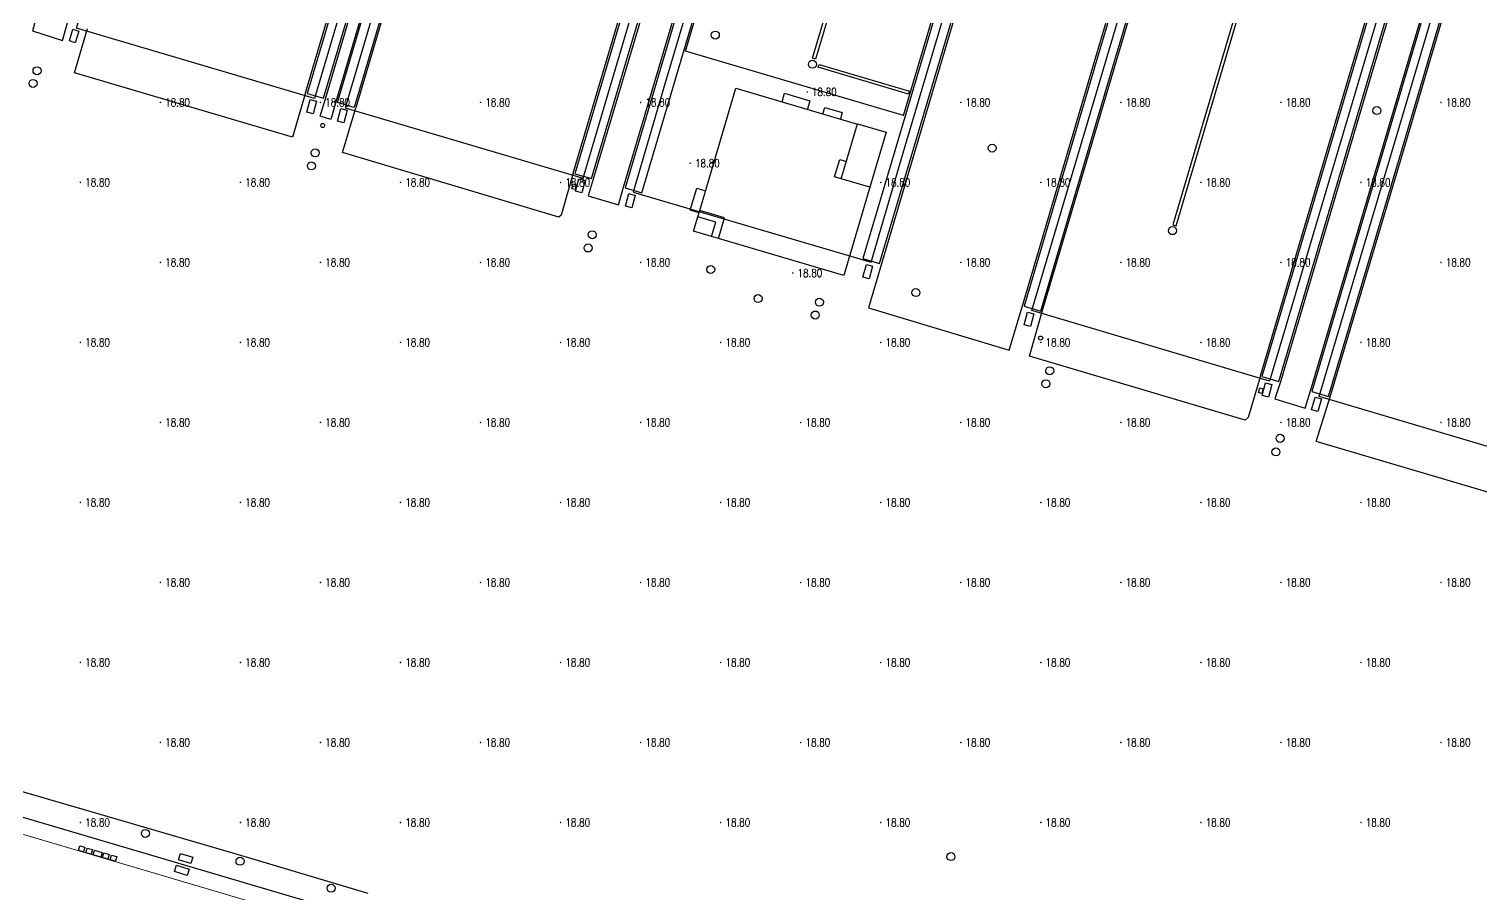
# Model space of a CAD drawing. Extents: x 404846 to 408477, y 3390929 to 3392894.
# Drawn here: x 406364.9 to 406546.3, y 3391545.4 to 3391653.5 of the extents above; entities that cross this region are included whole.
import ezdxf
from ezdxf.enums import TextEntityAlignment as Align

# ---------------------------------------------------------------- set-up
doc = ezdxf.new("R2010")
doc.units = 0
doc.header["$LTSCALE"] = 0.5
doc.layers.get('0').update_dxf_attribs({"linetype": 'CONTINUOUS'})
for name, color, linetype in [('3221', 6, 'CONTINUOUS'), ('DLSS', 4, 'CONTINUOUS'), ('FZTZ', 7, 'CONTINUOUS'), ('GCD', 1, 'CONTINUOUS'), ('GXYZ', 2, 'CONTINUOUS'), ('JMD', 6, 'CONTINUOUS'), ('SXSS', 5, 'CONTINUOUS'), ('ZBTZ', 3, 'CONTINUOUS')]:
    doc.layers.add(name, color=color, linetype=linetype)
doc.styles.add('HZ', font='rs.shx', dxfattribs={"width": 0.8, "bigfont": 'hztxt.shx'})
doc.linetypes.add('1161', pattern='A,0,[149,AAA.SHX,S=0.15,R=0,X=0,Y=0],-1.6', length=1.6)
doc.linetypes.add('445', pattern='A,8,-0.5,[147,AAA.SHX,S=1,R=0,X=0,Y=0],-1.5', length=10)

# ---------------------------------------------------------------- blocks, each defined once
blk = doc.blocks.new('GC200')
at = {"linetype": 'Continuous', "const_width": 0.2, "flags": 128}
blk.add_lwpolyline([(-0.1, 0, 1), (0.1, 0, 1)], format="xyb", close=True, dxfattribs=at)
blk = doc.blocks.new('gc170')
at = {"linetype": 'Continuous'}
blk.add_circle((0, 0), 0.5, dxfattribs=at)
blk = doc.blocks.new('gc188')
blk.add_circle((0, 0), 1)

msp = doc.modelspace()

# ---------------------------------------------------------------- linework, layer by layer
at = {"layer": '3221', "color": 6}
for points in [[(406645.293, 3391900.624, 18.808), (406637.159, 3391873.145, 18.808), (406626.682, 3391837.784, 19.062), (406615.764, 3391800.951, 19.032), (406606.409, 3391769.444, 18.846), (406600.955, 3391751.015, 18.823), (406593.342, 3391725.339, 18.907), (406565.6, 3391631.59, 19.062), (406555.872, 3391598.808, 18.864), (406526.153, 3391607.627, 18.864), (406535.878, 3391640.397, 19.062), (406556.524, 3391710.171, 18.947)], [(406446.818, 3391786.924, 18.614), (406427.87, 3391722.881, 18.831), (406416.452, 3391684.342, 18.783), (406404.433, 3391643.693, 18.757), (406434.161, 3391634.903, 18.757), (406446.177, 3391675.544, 18.783), (406457.592, 3391714.07, 18.831), (406476.54, 3391778.114, 18.614)], [(406438.548, 3391772.909, 18.888), (406429.783, 3391743.285, 18.809), (406420.426, 3391711.809, 18.84), (406408.864, 3391672.788, 18.814), (406400.589, 3391644.849, 18.755), (406370.865, 3391653.652, 18.755), (406379.14, 3391681.593, 18.814), (406390.707, 3391720.63, 18.84), (406400.063, 3391752.1, 18.809), (406408.822, 3391781.704, 18.888)], [(406483.074, 3391777.213, 18.752), (406469.934, 3391732.884, 18.693), (406455.195, 3391683.11, 19.001), (406444.433, 3391646.837, 18.82), (406440.415, 3391633.149, 18.856), (406470.16, 3391624.418, 18.856), (406474.165, 3391638.062, 18.82), (406484.917, 3391674.3, 19.001), (406499.657, 3391724.078, 18.693), (406512.796, 3391768.403, 18.752)], [(406556.777, 3391733.826, 18.89), (406548.275, 3391705.099, 18.792), (406519.946, 3391609.557, 18.792), (406490.225, 3391618.369, 18.792), (406518.551, 3391713.904, 18.792), (406527.051, 3391742.624, 18.89)], [(406327.193, 3391565.979, 19.504), (406402.545, 3391543.706, 19.393)]]:
    msp.add_polyline3d(points, dxfattribs=at)
at = {"layer": 'DLSS', "linetype": 'Continuous', "const_width": 0.1, "elevation": 19.198, "flags": 128}
msp.add_lwpolyline([(406325.897, 3391564.219), (406383.484, 3391547.192), (406403.776, 3391541.172)], dxfattribs=at)
at = {"layer": 'FZTZ', "linetype": 'Continuous', "flags": 128}
for points, elevation in [([(406433.345, 3391634.094), (406433.181, 3391633.472), (406432.754, 3391633.585), (406432.917, 3391634.207), (406433.345, 3391634.094)], 20.204), ([(406519.127, 3391608.589), (406518.972, 3391608.015), (406518.559, 3391608.127), (406518.714, 3391608.701), (406519.127, 3391608.589)], 20.335), ([(406371.271, 3391551.469), (406371.925, 3391551.285), (406371.761, 3391550.702), (406371.107, 3391550.886), (406371.271, 3391551.469)], 19.201), ([(406372.203, 3391551.189), (406372.857, 3391551.005), (406372.693, 3391550.422), (406372.04, 3391550.606), (406372.203, 3391551.189)], 19.201), ([(406373.109, 3391550.92), (406374.098, 3391550.627), (406373.93, 3391550.056), (406372.94, 3391550.349), (406373.109, 3391550.92)], 19.167), ([(406374.301, 3391550.572), (406374.955, 3391550.388), (406374.791, 3391549.806), (406374.137, 3391549.99), (406374.301, 3391550.572)], 19.201), ([(406375.242, 3391550.297), (406375.896, 3391550.113), (406375.732, 3391549.53), (406375.078, 3391549.714), (406375.242, 3391550.297)], 19.201), ([(406385.178, 3391549.245), (406383.613, 3391549.732), (406383.856, 3391550.514), (406385.421, 3391550.028), (406385.178, 3391549.245)], 19.577), ([(406384.694, 3391547.759), (406383.13, 3391548.246), (406383.373, 3391549.028), (406384.938, 3391548.542), (406384.694, 3391547.759)], 19.577)]:
    msp.add_lwpolyline(points, close=True, dxfattribs=dict(at, elevation=elevation))
at = {"layer": 'JMD', "linetype": 'Continuous', "flags": 128}
for points, elevation in [([(406469.994, 3391633.767), (406466.736, 3391622.75), (406451.071, 3391627.383), (406451.834, 3391629.962), (406448.743, 3391630.876), (406453.265, 3391646.166), (406468.451, 3391641.675)], 33.355), ([(406459.024, 3391644.463), (406459.336, 3391645.52), (406462.513, 3391644.58), (406462.201, 3391643.524)], 23.299), ([(406464.134, 3391642.952), (406464.371, 3391643.754), (406466.548, 3391643.11), (406466.311, 3391642.308)], 30.632), ([(406466.424, 3391634.823), (406465.596, 3391635.068), (406466.234, 3391637.227), (406467.063, 3391636.982)], 35.117), ([(406448.658, 3391630.588), (406447.552, 3391630.915), (406448.368, 3391633.673), (406449.474, 3391633.346)], 23.6), ([(406450.224, 3391627.633), (406447.98, 3391628.297), (406448.504, 3391630.067)], 27.505), ([(406451.071, 3391627.383), (406450.224, 3391627.633), (406450.747, 3391629.404), (406448.504, 3391630.067), (406448.743, 3391630.876)], 31.906)]:
    msp.add_lwpolyline(points, dxfattribs=dict(at, elevation=elevation))
at = {"layer": 'JMD', "linetype": 'Continuous', "elevation": 35.815, "flags": 128}
msp.add_lwpolyline([(406472.028, 3391640.645), (406469.994, 3391633.767), (406466.424, 3391634.823), (406468.459, 3391641.701), (406472.028, 3391640.645)], close=True, dxfattribs=at)
at = {"layer": 'JMD', "linetype": '445', "flags": 128}
for points, elevation in [([(406326.635, 3391569.43), (406345.344, 3391563.708), (406390.648, 3391550.492)], 21.588), ([(406390.648, 3391550.492), (406407.279, 3391545.548)], 21.095)]:
    msp.add_lwpolyline(points, dxfattribs=dict(at, elevation=elevation))
at = {"layer": 'SXSS', "linetype": 'Continuous', "flags": 128}
for points, elevation in [([(406496.566, 3391762.299), (406493.404, 3391751.611), (406485.745, 3391725.876), (406475.282, 3391690.496), (406468.809, 3391668.59), (406463.205, 3391649.774), (406462.824, 3391649.888), (406468.428, 3391668.703), (406474.9, 3391690.609), (406485.364, 3391725.989), (406493.023, 3391751.725), (406496.184, 3391762.412)], 18.6), ([(406537.244, 3391728.36), (406524.32, 3391684.667), (406515.697, 3391655.547), (406507.858, 3391629.084), (406508.248, 3391628.968), (406516.088, 3391655.432), (406524.711, 3391684.551), (406537.635, 3391728.244)], 18.728)]:
    msp.add_lwpolyline(points, dxfattribs=dict(at, elevation=elevation))
at = {"layer": 'SXSS', "linetype": 'Continuous', "elevation": 18.503, "flags": 128}
msp.add_lwpolyline([(406463.667, 3391649.134), (406474.932, 3391645.77), (406474.822, 3391645.4), (406463.557, 3391648.764), (406463.667, 3391649.134)], close=True, dxfattribs=at)
at = {"layer": 'ZBTZ', "linetype": '1161', "flags": 128}
for points, elevation in [([(406405.994, 3391790.412), (406398.306, 3391764.505), (406390.973, 3391739.707), (406383.4, 3391714.173), (406376.205, 3391689.945), (406369.967, 3391668.803), (406365.977, 3391655.428), (406365.358, 3391653.313), (406369.111, 3391652.111), (406369.754, 3391654.336), (406376.067, 3391675.655), (406384.411, 3391703.685), (406392.871, 3391732.326), (406401.059, 3391760.016), (406409.947, 3391790.092)], 18.55), ([(406432.929, 3391635.525), (406442.097, 3391666.488), (406456.663, 3391715.577), (406468.545, 3391755.644), (406475.162, 3391777.981)], 18.788), ([(406475.379, 3391777.917), (406468.762, 3391755.58), (406456.879, 3391715.513), (406442.314, 3391666.424), (406433.146, 3391635.461), (406435.22, 3391634.847), (406444.387, 3391665.81), (406458.953, 3391714.898), (406470.835, 3391754.965), (406477.453, 3391777.303)], 18.788), ([(406477.675, 3391777.237), (406471.058, 3391754.899), (406459.175, 3391714.832), (406444.61, 3391665.744), (406435.442, 3391634.781), (406434.803, 3391632.717), (406438.582, 3391631.559), (406439.219, 3391633.772), (406448.982, 3391666.705), (406456.787, 3391692.996), (406467.935, 3391730.607), (406479.449, 3391769.472)], 18.779), ([(406399.469, 3391645.577), (406408.288, 3391675.333), (406418.692, 3391710.482), (406428.696, 3391744.194), (406438.224, 3391776.481)], 18.862), ([(406438.448, 3391776.415), (406428.92, 3391744.128), (406418.916, 3391710.416), (406408.512, 3391675.267), (406399.693, 3391645.51), (406401.737, 3391644.905), (406410.555, 3391674.661), (406420.96, 3391709.81), (406430.963, 3391743.523), (406440.532, 3391775.799)], 18.863), ([(406442.096, 3391775.461), (406431.75, 3391740.652), (406417.812, 3391693.536), (406403.29, 3391644.437), (406402.649, 3391642.223), (406401.314, 3391642.674), (406401.965, 3391644.837), (406410.783, 3391674.594), (406421.188, 3391709.743), (406431.192, 3391743.455), (406440.761, 3391775.732)], 18.857), ([(406444.39, 3391774.78), (406434.045, 3391739.971), (406420.107, 3391692.857), (406405.585, 3391643.758), (406403.473, 3391644.383), (406417.994, 3391693.482), (406431.933, 3391740.597), (406442.278, 3391775.407)], 18.854), ([(406444.569, 3391774.726), (406434.224, 3391739.918), (406420.286, 3391692.804), (406405.764, 3391643.705)], 18.854), ([(406479.64, 3391769.416), (406468.125, 3391730.551), (406456.977, 3391692.939), (406449.173, 3391666.648), (406439.41, 3391633.715), (406441.507, 3391633.094), (406451.269, 3391666.026), (406459.074, 3391692.317), (406470.222, 3391729.929), (406481.737, 3391768.795)], 18.803), ([(406474.18, 3391642.736), (406446.98, 3391650.792), (406451.478, 3391665.964), (406459.283, 3391692.255), (406470.431, 3391729.867), (406481.946, 3391768.733)], 18.835), ([(406507.263, 3391745.098), (406497.151, 3391710.962), (406482.162, 3391660.402), (406471.432, 3391624.186), (406469.816, 3391618.693), (406487.397, 3391613.423), (406489.055, 3391618.972), (406498.075, 3391649.489), (406517.718, 3391715.714), (406527.502, 3391748.732)], 18.97), ([(406527.709, 3391748.67), (406517.925, 3391715.652), (406498.282, 3391649.428), (406489.262, 3391618.911), (406491.341, 3391618.296), (406500.361, 3391648.812), (406520.004, 3391715.036), (406529.788, 3391748.055)], 19.007), ([(406491.54, 3391618.237), (406500.56, 3391648.753), (406520.203, 3391714.977), (406529.987, 3391747.996)], 19.007), ([(406504.962, 3391745.78), (406494.85, 3391711.644), (406479.86, 3391661.084), (406469.131, 3391624.868), (406471.202, 3391624.254), (406481.932, 3391660.47), (406496.921, 3391711.03), (406507.034, 3391745.166)], 18.965), ([(406474.18, 3391642.736), (406479.636, 3391661.151), (406494.625, 3391711.71), (406504.737, 3391745.846)], 18.987), ([(406558.407, 3391734.772), (406547.116, 3391696.711), (406532.308, 3391646.663), (406521.297, 3391609.448), (406520.612, 3391607.311), (406524.396, 3391606.159), (406525.044, 3391608.31), (406533.924, 3391638.248), (406545.493, 3391677.375), (406561.087, 3391730.059), (406563.188, 3391737.047)], 18.905), ([(406563.349, 3391736.999), (406561.248, 3391730.011), (406545.654, 3391677.328), (406534.085, 3391638.2), (406525.205, 3391608.262), (406527.311, 3391607.637), (406536.192, 3391637.576), (406547.761, 3391676.705), (406563.353, 3391729.383), (406565.453, 3391736.366)], 18.927), ([(406518.791, 3391610.189), (406529.802, 3391647.405), (406544.61, 3391697.454), (406555.902, 3391735.515)], 18.901), ([(406556.093, 3391735.458), (406544.801, 3391697.397), (406529.993, 3391647.348), (406518.982, 3391610.133), (406521.074, 3391609.514), (406532.085, 3391646.729), (406546.893, 3391696.778), (406558.185, 3391734.838)], 18.901), ([(406527.526, 3391607.574), (406536.407, 3391637.512), (406547.976, 3391676.641), (406563.568, 3391729.319), (406565.668, 3391736.302)], 18.927), ([(406399.469, 3391645.577), (406397.841, 3391640.036), (406370.605, 3391648.084), (406372.252, 3391653.596)], 18.872), ([(406432.929, 3391635.525), (406431.446, 3391630.267), (406431.141, 3391630.027), (406404.116, 3391638.107), (406405.764, 3391643.705)], 18.671), ([(406518.791, 3391610.189), (406517.253, 3391604.975), (406516.877, 3391604.664), (406489.956, 3391612.67), (406491.54, 3391618.237)], 18.827), ([(406554.708, 3391599.495), (406553.102, 3391593.911), (406525.751, 3391602.011), (406527.526, 3391607.574)], 18.804)]:
    msp.add_lwpolyline(points, dxfattribs=dict(at, elevation=elevation))
for points, elevation in [([(406370.703, 3391651.843), (406369.984, 3391652.067), (406370.435, 3391653.515), (406371.153, 3391653.292), (406370.703, 3391651.843)], 18.716), ([(406400.431, 3391642.966), (406399.646, 3391643.178), (406400.071, 3391644.75), (406400.855, 3391644.538), (406400.431, 3391642.966)], 18.839), ([(406404.255, 3391641.83), (406403.47, 3391642.042), (406403.895, 3391643.614), (406404.68, 3391643.401), (406404.255, 3391641.83)], 18.839), ([(406434.007, 3391633.057), (406433.222, 3391633.27), (406433.647, 3391634.841), (406434.432, 3391634.629), (406434.007, 3391633.057)], 18.839), ([(406440.24, 3391631.19), (406439.455, 3391631.403), (406439.88, 3391632.974), (406440.665, 3391632.762), (406440.24, 3391631.19)], 18.839), ([(406469.921, 3391622.341), (406469.136, 3391622.553), (406469.561, 3391624.124), (406470.346, 3391623.912), (406469.921, 3391622.341)], 18.839), ([(406490.053, 3391616.38), (406489.268, 3391616.593), (406489.693, 3391618.164), (406490.478, 3391617.952), (406490.053, 3391616.38)], 18.839), ([(406519.785, 3391607.539), (406519.001, 3391607.751), (406519.426, 3391609.323), (406520.21, 3391609.11), (406519.785, 3391607.539)], 18.87), ([(406525.98, 3391605.747), (406525.195, 3391605.959), (406525.62, 3391607.53), (406526.405, 3391607.318), (406525.98, 3391605.747)], 18.942)]:
    msp.add_lwpolyline(points, close=True, dxfattribs=dict(at, elevation=elevation))

# ---------------------------------------------------------------- block references
at = {"layer": 'GCD', "linetype": 'Continuous'}
ref = msp.add_blockref('GC200', (406462.164, 3391645.679, 18.8), dxfattribs=dict(at, xscale=0.5, yscale=0.5, zscale=0.5))
ref.add_attrib('height', '18.80', dxfattribs={"linetype": 'Continuous', "height": 1, "style": 'HZ', "width": 0.8}).set_placement((406462.764, 3391645.679, 18.8), align=Align.MIDDLE_LEFT)
ref = msp.add_blockref('GC200', (406381.358, 3391644.379, 18.8), dxfattribs=dict(at, xscale=0.5, yscale=0.5, zscale=0.5))
ref.add_attrib('height', '18.80', dxfattribs={"linetype": 'Continuous', "height": 1, "style": 'HZ', "width": 0.8}).set_placement((406381.958, 3391644.379, 18.8), align=Align.MIDDLE_LEFT)
ref = msp.add_blockref('GC200', (406401.358, 3391644.379, 18.8), dxfattribs=dict(at, xscale=0.5, yscale=0.5, zscale=0.5))
ref.add_attrib('height', '18.80', dxfattribs={"linetype": 'Continuous', "height": 1, "style": 'HZ', "width": 0.8}).set_placement((406401.958, 3391644.379, 18.8), align=Align.MIDDLE_LEFT)
ref = msp.add_blockref('GC200', (406421.358, 3391644.379, 18.8), dxfattribs=dict(at, xscale=0.5, yscale=0.5, zscale=0.5))
ref.add_attrib('height', '18.80', dxfattribs={"linetype": 'Continuous', "height": 1, "style": 'HZ', "width": 0.8}).set_placement((406421.958, 3391644.379, 18.8), align=Align.MIDDLE_LEFT)
ref = msp.add_blockref('GC200', (406441.358, 3391644.379, 18.8), dxfattribs=dict(at, xscale=0.5, yscale=0.5, zscale=0.5))
ref.add_attrib('height', '18.80', dxfattribs={"linetype": 'Continuous', "height": 1, "style": 'HZ', "width": 0.8}).set_placement((406441.958, 3391644.379, 18.8), align=Align.MIDDLE_LEFT)
ref = msp.add_blockref('GC200', (406481.358, 3391644.379, 18.8), dxfattribs=dict(at, xscale=0.5, yscale=0.5, zscale=0.5))
ref.add_attrib('height', '18.80', dxfattribs={"linetype": 'Continuous', "height": 1, "style": 'HZ', "width": 0.8}).set_placement((406481.958, 3391644.379, 18.8), align=Align.MIDDLE_LEFT)
ref = msp.add_blockref('GC200', (406501.358, 3391644.379, 18.8), dxfattribs=dict(at, xscale=0.5, yscale=0.5, zscale=0.5))
ref.add_attrib('height', '18.80', dxfattribs={"linetype": 'Continuous', "height": 1, "style": 'HZ', "width": 0.8}).set_placement((406501.958, 3391644.379, 18.8), align=Align.MIDDLE_LEFT)
ref = msp.add_blockref('GC200', (406521.358, 3391644.379, 18.8), dxfattribs=dict(at, xscale=0.5, yscale=0.5, zscale=0.5))
ref.add_attrib('height', '18.80', dxfattribs={"linetype": 'Continuous', "height": 1, "style": 'HZ', "width": 0.8}).set_placement((406521.958, 3391644.379, 18.8), align=Align.MIDDLE_LEFT)
ref = msp.add_blockref('GC200', (406541.358, 3391644.379, 18.8), dxfattribs=dict(at, xscale=0.5, yscale=0.5, zscale=0.5))
ref.add_attrib('height', '18.80', dxfattribs={"linetype": 'Continuous', "height": 1, "style": 'HZ', "width": 0.8}).set_placement((406541.958, 3391644.379, 18.8), align=Align.MIDDLE_LEFT)
ref = msp.add_blockref('GC200', (406447.556, 3391636.769, 18.8), dxfattribs=dict(at, xscale=0.5, yscale=0.5, zscale=0.5))
ref.add_attrib('height', '18.80', dxfattribs={"linetype": 'Continuous', "height": 1, "style": 'HZ', "width": 0.8}).set_placement((406448.156, 3391636.769, 18.8), align=Align.MIDDLE_LEFT)
ref = msp.add_blockref('GC200', (406371.358, 3391634.379, 18.8), dxfattribs=dict(at, xscale=0.5, yscale=0.5, zscale=0.5))
ref.add_attrib('height', '18.80', dxfattribs={"linetype": 'Continuous', "height": 1, "style": 'HZ', "width": 0.8}).set_placement((406371.958, 3391634.379, 18.8), align=Align.MIDDLE_LEFT)
ref = msp.add_blockref('GC200', (406391.358, 3391634.379, 18.8), dxfattribs=dict(at, xscale=0.5, yscale=0.5, zscale=0.5))
ref.add_attrib('height', '18.80', dxfattribs={"linetype": 'Continuous', "height": 1, "style": 'HZ', "width": 0.8}).set_placement((406391.958, 3391634.379, 18.8), align=Align.MIDDLE_LEFT)
ref = msp.add_blockref('GC200', (406411.358, 3391634.379, 18.8), dxfattribs=dict(at, xscale=0.5, yscale=0.5, zscale=0.5))
ref.add_attrib('height', '18.80', dxfattribs={"linetype": 'Continuous', "height": 1, "style": 'HZ', "width": 0.8}).set_placement((406411.958, 3391634.379, 18.8), align=Align.MIDDLE_LEFT)
ref = msp.add_blockref('GC200', (406431.358, 3391634.379, 18.8), dxfattribs=dict(at, xscale=0.5, yscale=0.5, zscale=0.5))
ref.add_attrib('height', '18.80', dxfattribs={"linetype": 'Continuous', "height": 1, "style": 'HZ', "width": 0.8}).set_placement((406431.958, 3391634.379, 18.8), align=Align.MIDDLE_LEFT)
ref = msp.add_blockref('GC200', (406471.358, 3391634.379, 18.8), dxfattribs=dict(at, xscale=0.5, yscale=0.5, zscale=0.5))
ref.add_attrib('height', '18.80', dxfattribs={"linetype": 'Continuous', "height": 1, "style": 'HZ', "width": 0.8}).set_placement((406471.958, 3391634.379, 18.8), align=Align.MIDDLE_LEFT)
ref = msp.add_blockref('GC200', (406491.358, 3391634.379, 18.8), dxfattribs=dict(at, xscale=0.5, yscale=0.5, zscale=0.5))
ref.add_attrib('height', '18.80', dxfattribs={"linetype": 'Continuous', "height": 1, "style": 'HZ', "width": 0.8}).set_placement((406491.958, 3391634.379, 18.8), align=Align.MIDDLE_LEFT)
ref = msp.add_blockref('GC200', (406511.358, 3391634.379, 18.8), dxfattribs=dict(at, xscale=0.5, yscale=0.5, zscale=0.5))
ref.add_attrib('height', '18.80', dxfattribs={"linetype": 'Continuous', "height": 1, "style": 'HZ', "width": 0.8}).set_placement((406511.958, 3391634.379, 18.8), align=Align.MIDDLE_LEFT)
ref = msp.add_blockref('GC200', (406531.358, 3391634.379, 18.8), dxfattribs=dict(at, xscale=0.5, yscale=0.5, zscale=0.5))
ref.add_attrib('height', '18.80', dxfattribs={"linetype": 'Continuous', "height": 1, "style": 'HZ', "width": 0.8}).set_placement((406531.958, 3391634.379, 18.8), align=Align.MIDDLE_LEFT)
ref = msp.add_blockref('GC200', (406381.358, 3391624.379, 18.8), dxfattribs=dict(at, xscale=0.5, yscale=0.5, zscale=0.5))
ref.add_attrib('height', '18.80', dxfattribs={"linetype": 'Continuous', "height": 1, "style": 'HZ', "width": 0.8}).set_placement((406381.958, 3391624.379, 18.8), align=Align.MIDDLE_LEFT)
ref = msp.add_blockref('GC200', (406401.358, 3391624.379, 18.8), dxfattribs=dict(at, xscale=0.5, yscale=0.5, zscale=0.5))
ref.add_attrib('height', '18.80', dxfattribs={"linetype": 'Continuous', "height": 1, "style": 'HZ', "width": 0.8}).set_placement((406401.958, 3391624.379, 18.8), align=Align.MIDDLE_LEFT)
ref = msp.add_blockref('GC200', (406421.358, 3391624.379, 18.8), dxfattribs=dict(at, xscale=0.5, yscale=0.5, zscale=0.5))
ref.add_attrib('height', '18.80', dxfattribs={"linetype": 'Continuous', "height": 1, "style": 'HZ', "width": 0.8}).set_placement((406421.958, 3391624.379, 18.8), align=Align.MIDDLE_LEFT)
ref = msp.add_blockref('GC200', (406441.358, 3391624.379, 18.8), dxfattribs=dict(at, xscale=0.5, yscale=0.5, zscale=0.5))
ref.add_attrib('height', '18.80', dxfattribs={"linetype": 'Continuous', "height": 1, "style": 'HZ', "width": 0.8}).set_placement((406441.958, 3391624.379, 18.8), align=Align.MIDDLE_LEFT)
ref = msp.add_blockref('GC200', (406481.358, 3391624.379, 18.8), dxfattribs=dict(at, xscale=0.5, yscale=0.5, zscale=0.5))
ref.add_attrib('height', '18.80', dxfattribs={"linetype": 'Continuous', "height": 1, "style": 'HZ', "width": 0.8}).set_placement((406481.958, 3391624.379, 18.8), align=Align.MIDDLE_LEFT)
ref = msp.add_blockref('GC200', (406501.358, 3391624.379, 18.8), dxfattribs=dict(at, xscale=0.5, yscale=0.5, zscale=0.5))
ref.add_attrib('height', '18.80', dxfattribs={"linetype": 'Continuous', "height": 1, "style": 'HZ', "width": 0.8}).set_placement((406501.958, 3391624.379, 18.8), align=Align.MIDDLE_LEFT)
ref = msp.add_blockref('GC200', (406521.358, 3391624.379, 18.8), dxfattribs=dict(at, xscale=0.5, yscale=0.5, zscale=0.5))
ref.add_attrib('height', '18.80', dxfattribs={"linetype": 'Continuous', "height": 1, "style": 'HZ', "width": 0.8}).set_placement((406521.958, 3391624.379, 18.8), align=Align.MIDDLE_LEFT)
ref = msp.add_blockref('GC200', (406541.358, 3391624.379, 18.8), dxfattribs=dict(at, xscale=0.5, yscale=0.5, zscale=0.5))
ref.add_attrib('height', '18.80', dxfattribs={"linetype": 'Continuous', "height": 1, "style": 'HZ', "width": 0.8}).set_placement((406541.958, 3391624.379, 18.8), align=Align.MIDDLE_LEFT)
ref = msp.add_blockref('GC200', (406460.363, 3391623.055, 18.8), dxfattribs=dict(at, xscale=0.5, yscale=0.5, zscale=0.5))
ref.add_attrib('height', '18.80', dxfattribs={"linetype": 'Continuous', "height": 1, "style": 'HZ', "width": 0.8}).set_placement((406460.963, 3391623.055, 18.8), align=Align.MIDDLE_LEFT)
ref = msp.add_blockref('GC200', (406371.358, 3391614.379, 18.8), dxfattribs=dict(at, xscale=0.5, yscale=0.5, zscale=0.5))
ref.add_attrib('height', '18.80', dxfattribs={"linetype": 'Continuous', "height": 1, "style": 'HZ', "width": 0.8}).set_placement((406371.958, 3391614.379, 18.8), align=Align.MIDDLE_LEFT)
ref = msp.add_blockref('GC200', (406391.358, 3391614.379, 18.8), dxfattribs=dict(at, xscale=0.5, yscale=0.5, zscale=0.5))
ref.add_attrib('height', '18.80', dxfattribs={"linetype": 'Continuous', "height": 1, "style": 'HZ', "width": 0.8}).set_placement((406391.958, 3391614.379, 18.8), align=Align.MIDDLE_LEFT)
ref = msp.add_blockref('GC200', (406411.358, 3391614.379, 18.8), dxfattribs=dict(at, xscale=0.5, yscale=0.5, zscale=0.5))
ref.add_attrib('height', '18.80', dxfattribs={"linetype": 'Continuous', "height": 1, "style": 'HZ', "width": 0.8}).set_placement((406411.958, 3391614.379, 18.8), align=Align.MIDDLE_LEFT)
ref = msp.add_blockref('GC200', (406431.358, 3391614.379, 18.8), dxfattribs=dict(at, xscale=0.5, yscale=0.5, zscale=0.5))
ref.add_attrib('height', '18.80', dxfattribs={"linetype": 'Continuous', "height": 1, "style": 'HZ', "width": 0.8}).set_placement((406431.958, 3391614.379, 18.8), align=Align.MIDDLE_LEFT)
ref = msp.add_blockref('GC200', (406451.358, 3391614.379, 18.8), dxfattribs=dict(at, xscale=0.5, yscale=0.5, zscale=0.5))
ref.add_attrib('height', '18.80', dxfattribs={"linetype": 'Continuous', "height": 1, "style": 'HZ', "width": 0.8}).set_placement((406451.958, 3391614.379, 18.8), align=Align.MIDDLE_LEFT)
ref = msp.add_blockref('GC200', (406471.358, 3391614.379, 18.8), dxfattribs=dict(at, xscale=0.5, yscale=0.5, zscale=0.5))
ref.add_attrib('height', '18.80', dxfattribs={"linetype": 'Continuous', "height": 1, "style": 'HZ', "width": 0.8}).set_placement((406471.958, 3391614.379, 18.8), align=Align.MIDDLE_LEFT)
ref = msp.add_blockref('GC200', (406491.358, 3391614.379, 18.8), dxfattribs=dict(at, xscale=0.5, yscale=0.5, zscale=0.5))
ref.add_attrib('height', '18.80', dxfattribs={"linetype": 'Continuous', "height": 1, "style": 'HZ', "width": 0.8}).set_placement((406491.958, 3391614.379, 18.8), align=Align.MIDDLE_LEFT)
ref = msp.add_blockref('GC200', (406511.358, 3391614.379, 18.8), dxfattribs=dict(at, xscale=0.5, yscale=0.5, zscale=0.5))
ref.add_attrib('height', '18.80', dxfattribs={"linetype": 'Continuous', "height": 1, "style": 'HZ', "width": 0.8}).set_placement((406511.958, 3391614.379, 18.8), align=Align.MIDDLE_LEFT)
ref = msp.add_blockref('GC200', (406531.358, 3391614.379, 18.8), dxfattribs=dict(at, xscale=0.5, yscale=0.5, zscale=0.5))
ref.add_attrib('height', '18.80', dxfattribs={"linetype": 'Continuous', "height": 1, "style": 'HZ', "width": 0.8}).set_placement((406531.958, 3391614.379, 18.8), align=Align.MIDDLE_LEFT)
ref = msp.add_blockref('GC200', (406381.358, 3391604.379, 18.8), dxfattribs=dict(at, xscale=0.5, yscale=0.5, zscale=0.5))
ref.add_attrib('height', '18.80', dxfattribs={"linetype": 'Continuous', "height": 1, "style": 'HZ', "width": 0.8}).set_placement((406381.958, 3391604.379, 18.8), align=Align.MIDDLE_LEFT)
ref = msp.add_blockref('GC200', (406401.358, 3391604.379, 18.8), dxfattribs=dict(at, xscale=0.5, yscale=0.5, zscale=0.5))
ref.add_attrib('height', '18.80', dxfattribs={"linetype": 'Continuous', "height": 1, "style": 'HZ', "width": 0.8}).set_placement((406401.958, 3391604.379, 18.8), align=Align.MIDDLE_LEFT)
ref = msp.add_blockref('GC200', (406421.358, 3391604.379, 18.8), dxfattribs=dict(at, xscale=0.5, yscale=0.5, zscale=0.5))
ref.add_attrib('height', '18.80', dxfattribs={"linetype": 'Continuous', "height": 1, "style": 'HZ', "width": 0.8}).set_placement((406421.958, 3391604.379, 18.8), align=Align.MIDDLE_LEFT)
ref = msp.add_blockref('GC200', (406441.358, 3391604.379, 18.8), dxfattribs=dict(at, xscale=0.5, yscale=0.5, zscale=0.5))
ref.add_attrib('height', '18.80', dxfattribs={"linetype": 'Continuous', "height": 1, "style": 'HZ', "width": 0.8}).set_placement((406441.958, 3391604.379, 18.8), align=Align.MIDDLE_LEFT)
ref = msp.add_blockref('GC200', (406461.358, 3391604.379, 18.8), dxfattribs=dict(at, xscale=0.5, yscale=0.5, zscale=0.5))
ref.add_attrib('height', '18.80', dxfattribs={"linetype": 'Continuous', "height": 1, "style": 'HZ', "width": 0.8}).set_placement((406461.958, 3391604.379, 18.8), align=Align.MIDDLE_LEFT)
ref = msp.add_blockref('GC200', (406481.358, 3391604.379, 18.8), dxfattribs=dict(at, xscale=0.5, yscale=0.5, zscale=0.5))
ref.add_attrib('height', '18.80', dxfattribs={"linetype": 'Continuous', "height": 1, "style": 'HZ', "width": 0.8}).set_placement((406481.958, 3391604.379, 18.8), align=Align.MIDDLE_LEFT)
ref = msp.add_blockref('GC200', (406501.358, 3391604.379, 18.8), dxfattribs=dict(at, xscale=0.5, yscale=0.5, zscale=0.5))
ref.add_attrib('height', '18.80', dxfattribs={"linetype": 'Continuous', "height": 1, "style": 'HZ', "width": 0.8}).set_placement((406501.958, 3391604.379, 18.8), align=Align.MIDDLE_LEFT)
ref = msp.add_blockref('GC200', (406521.358, 3391604.379, 18.8), dxfattribs=dict(at, xscale=0.5, yscale=0.5, zscale=0.5))
ref.add_attrib('height', '18.80', dxfattribs={"linetype": 'Continuous', "height": 1, "style": 'HZ', "width": 0.8}).set_placement((406521.958, 3391604.379, 18.8), align=Align.MIDDLE_LEFT)
ref = msp.add_blockref('GC200', (406541.358, 3391604.379, 18.8), dxfattribs=dict(at, xscale=0.5, yscale=0.5, zscale=0.5))
ref.add_attrib('height', '18.80', dxfattribs={"linetype": 'Continuous', "height": 1, "style": 'HZ', "width": 0.8}).set_placement((406541.958, 3391604.379, 18.8), align=Align.MIDDLE_LEFT)
ref = msp.add_blockref('GC200', (406371.358, 3391594.379, 18.8), dxfattribs=dict(at, xscale=0.5, yscale=0.5, zscale=0.5))
ref.add_attrib('height', '18.80', dxfattribs={"linetype": 'Continuous', "height": 1, "style": 'HZ', "width": 0.8}).set_placement((406371.958, 3391594.379, 18.8), align=Align.MIDDLE_LEFT)
ref = msp.add_blockref('GC200', (406391.358, 3391594.379, 18.8), dxfattribs=dict(at, xscale=0.5, yscale=0.5, zscale=0.5))
ref.add_attrib('height', '18.80', dxfattribs={"linetype": 'Continuous', "height": 1, "style": 'HZ', "width": 0.8}).set_placement((406391.958, 3391594.379, 18.8), align=Align.MIDDLE_LEFT)
ref = msp.add_blockref('GC200', (406411.358, 3391594.379, 18.8), dxfattribs=dict(at, xscale=0.5, yscale=0.5, zscale=0.5))
ref.add_attrib('height', '18.80', dxfattribs={"linetype": 'Continuous', "height": 1, "style": 'HZ', "width": 0.8}).set_placement((406411.958, 3391594.379, 18.8), align=Align.MIDDLE_LEFT)
ref = msp.add_blockref('GC200', (406431.358, 3391594.379, 18.8), dxfattribs=dict(at, xscale=0.5, yscale=0.5, zscale=0.5))
ref.add_attrib('height', '18.80', dxfattribs={"linetype": 'Continuous', "height": 1, "style": 'HZ', "width": 0.8}).set_placement((406431.958, 3391594.379, 18.8), align=Align.MIDDLE_LEFT)
ref = msp.add_blockref('GC200', (406451.358, 3391594.379, 18.8), dxfattribs=dict(at, xscale=0.5, yscale=0.5, zscale=0.5))
ref.add_attrib('height', '18.80', dxfattribs={"linetype": 'Continuous', "height": 1, "style": 'HZ', "width": 0.8}).set_placement((406451.958, 3391594.379, 18.8), align=Align.MIDDLE_LEFT)
ref = msp.add_blockref('GC200', (406471.358, 3391594.379, 18.8), dxfattribs=dict(at, xscale=0.5, yscale=0.5, zscale=0.5))
ref.add_attrib('height', '18.80', dxfattribs={"linetype": 'Continuous', "height": 1, "style": 'HZ', "width": 0.8}).set_placement((406471.958, 3391594.379, 18.8), align=Align.MIDDLE_LEFT)
ref = msp.add_blockref('GC200', (406491.358, 3391594.379, 18.8), dxfattribs=dict(at, xscale=0.5, yscale=0.5, zscale=0.5))
ref.add_attrib('height', '18.80', dxfattribs={"linetype": 'Continuous', "height": 1, "style": 'HZ', "width": 0.8}).set_placement((406491.958, 3391594.379, 18.8), align=Align.MIDDLE_LEFT)
ref = msp.add_blockref('GC200', (406511.358, 3391594.379, 18.8), dxfattribs=dict(at, xscale=0.5, yscale=0.5, zscale=0.5))
ref.add_attrib('height', '18.80', dxfattribs={"linetype": 'Continuous', "height": 1, "style": 'HZ', "width": 0.8}).set_placement((406511.958, 3391594.379, 18.8), align=Align.MIDDLE_LEFT)
ref = msp.add_blockref('GC200', (406531.358, 3391594.379, 18.8), dxfattribs=dict(at, xscale=0.5, yscale=0.5, zscale=0.5))
ref.add_attrib('height', '18.80', dxfattribs={"linetype": 'Continuous', "height": 1, "style": 'HZ', "width": 0.8}).set_placement((406531.958, 3391594.379, 18.8), align=Align.MIDDLE_LEFT)
ref = msp.add_blockref('GC200', (406381.358, 3391584.379, 18.8), dxfattribs=dict(at, xscale=0.5, yscale=0.5, zscale=0.5))
ref.add_attrib('height', '18.80', dxfattribs={"linetype": 'Continuous', "height": 1, "style": 'HZ', "width": 0.8}).set_placement((406381.958, 3391584.379, 18.8), align=Align.MIDDLE_LEFT)
ref = msp.add_blockref('GC200', (406401.358, 3391584.379, 18.8), dxfattribs=dict(at, xscale=0.5, yscale=0.5, zscale=0.5))
ref.add_attrib('height', '18.80', dxfattribs={"linetype": 'Continuous', "height": 1, "style": 'HZ', "width": 0.8}).set_placement((406401.958, 3391584.379, 18.8), align=Align.MIDDLE_LEFT)
ref = msp.add_blockref('GC200', (406421.358, 3391584.379, 18.8), dxfattribs=dict(at, xscale=0.5, yscale=0.5, zscale=0.5))
ref.add_attrib('height', '18.80', dxfattribs={"linetype": 'Continuous', "height": 1, "style": 'HZ', "width": 0.8}).set_placement((406421.958, 3391584.379, 18.8), align=Align.MIDDLE_LEFT)
ref = msp.add_blockref('GC200', (406441.358, 3391584.379, 18.8), dxfattribs=dict(at, xscale=0.5, yscale=0.5, zscale=0.5))
ref.add_attrib('height', '18.80', dxfattribs={"linetype": 'Continuous', "height": 1, "style": 'HZ', "width": 0.8}).set_placement((406441.958, 3391584.379, 18.8), align=Align.MIDDLE_LEFT)
ref = msp.add_blockref('GC200', (406461.358, 3391584.379, 18.8), dxfattribs=dict(at, xscale=0.5, yscale=0.5, zscale=0.5))
ref.add_attrib('height', '18.80', dxfattribs={"linetype": 'Continuous', "height": 1, "style": 'HZ', "width": 0.8}).set_placement((406461.958, 3391584.379, 18.8), align=Align.MIDDLE_LEFT)
ref = msp.add_blockref('GC200', (406481.358, 3391584.379, 18.8), dxfattribs=dict(at, xscale=0.5, yscale=0.5, zscale=0.5))
ref.add_attrib('height', '18.80', dxfattribs={"linetype": 'Continuous', "height": 1, "style": 'HZ', "width": 0.8}).set_placement((406481.958, 3391584.379, 18.8), align=Align.MIDDLE_LEFT)
ref = msp.add_blockref('GC200', (406501.358, 3391584.379, 18.8), dxfattribs=dict(at, xscale=0.5, yscale=0.5, zscale=0.5))
ref.add_attrib('height', '18.80', dxfattribs={"linetype": 'Continuous', "height": 1, "style": 'HZ', "width": 0.8}).set_placement((406501.958, 3391584.379, 18.8), align=Align.MIDDLE_LEFT)
ref = msp.add_blockref('GC200', (406521.358, 3391584.379, 18.8), dxfattribs=dict(at, xscale=0.5, yscale=0.5, zscale=0.5))
ref.add_attrib('height', '18.80', dxfattribs={"linetype": 'Continuous', "height": 1, "style": 'HZ', "width": 0.8}).set_placement((406521.958, 3391584.379, 18.8), align=Align.MIDDLE_LEFT)
ref = msp.add_blockref('GC200', (406541.358, 3391584.379, 18.8), dxfattribs=dict(at, xscale=0.5, yscale=0.5, zscale=0.5))
ref.add_attrib('height', '18.80', dxfattribs={"linetype": 'Continuous', "height": 1, "style": 'HZ', "width": 0.8}).set_placement((406541.958, 3391584.379, 18.8), align=Align.MIDDLE_LEFT)
ref = msp.add_blockref('GC200', (406371.358, 3391574.379, 18.8), dxfattribs=dict(at, xscale=0.5, yscale=0.5, zscale=0.5))
ref.add_attrib('height', '18.80', dxfattribs={"linetype": 'Continuous', "height": 1, "style": 'HZ', "width": 0.8}).set_placement((406371.958, 3391574.379, 18.8), align=Align.MIDDLE_LEFT)
ref = msp.add_blockref('GC200', (406391.358, 3391574.379, 18.8), dxfattribs=dict(at, xscale=0.5, yscale=0.5, zscale=0.5))
ref.add_attrib('height', '18.80', dxfattribs={"linetype": 'Continuous', "height": 1, "style": 'HZ', "width": 0.8}).set_placement((406391.958, 3391574.379, 18.8), align=Align.MIDDLE_LEFT)
ref = msp.add_blockref('GC200', (406411.358, 3391574.379, 18.8), dxfattribs=dict(at, xscale=0.5, yscale=0.5, zscale=0.5))
ref.add_attrib('height', '18.80', dxfattribs={"linetype": 'Continuous', "height": 1, "style": 'HZ', "width": 0.8}).set_placement((406411.958, 3391574.379, 18.8), align=Align.MIDDLE_LEFT)
ref = msp.add_blockref('GC200', (406431.358, 3391574.379, 18.8), dxfattribs=dict(at, xscale=0.5, yscale=0.5, zscale=0.5))
ref.add_attrib('height', '18.80', dxfattribs={"linetype": 'Continuous', "height": 1, "style": 'HZ', "width": 0.8}).set_placement((406431.958, 3391574.379, 18.8), align=Align.MIDDLE_LEFT)
ref = msp.add_blockref('GC200', (406451.358, 3391574.379, 18.8), dxfattribs=dict(at, xscale=0.5, yscale=0.5, zscale=0.5))
ref.add_attrib('height', '18.80', dxfattribs={"linetype": 'Continuous', "height": 1, "style": 'HZ', "width": 0.8}).set_placement((406451.958, 3391574.379, 18.8), align=Align.MIDDLE_LEFT)
ref = msp.add_blockref('GC200', (406471.358, 3391574.379, 18.8), dxfattribs=dict(at, xscale=0.5, yscale=0.5, zscale=0.5))
ref.add_attrib('height', '18.80', dxfattribs={"linetype": 'Continuous', "height": 1, "style": 'HZ', "width": 0.8}).set_placement((406471.958, 3391574.379, 18.8), align=Align.MIDDLE_LEFT)
ref = msp.add_blockref('GC200', (406491.358, 3391574.379, 18.8), dxfattribs=dict(at, xscale=0.5, yscale=0.5, zscale=0.5))
ref.add_attrib('height', '18.80', dxfattribs={"linetype": 'Continuous', "height": 1, "style": 'HZ', "width": 0.8}).set_placement((406491.958, 3391574.379, 18.8), align=Align.MIDDLE_LEFT)
ref = msp.add_blockref('GC200', (406511.358, 3391574.379, 18.8), dxfattribs=dict(at, xscale=0.5, yscale=0.5, zscale=0.5))
ref.add_attrib('height', '18.80', dxfattribs={"linetype": 'Continuous', "height": 1, "style": 'HZ', "width": 0.8}).set_placement((406511.958, 3391574.379, 18.8), align=Align.MIDDLE_LEFT)
ref = msp.add_blockref('GC200', (406531.358, 3391574.379, 18.8), dxfattribs=dict(at, xscale=0.5, yscale=0.5, zscale=0.5))
ref.add_attrib('height', '18.80', dxfattribs={"linetype": 'Continuous', "height": 1, "style": 'HZ', "width": 0.8}).set_placement((406531.958, 3391574.379, 18.8), align=Align.MIDDLE_LEFT)
ref = msp.add_blockref('GC200', (406381.358, 3391564.379, 18.8), dxfattribs=dict(at, xscale=0.5, yscale=0.5, zscale=0.5))
ref.add_attrib('height', '18.80', dxfattribs={"linetype": 'Continuous', "height": 1, "style": 'HZ', "width": 0.8}).set_placement((406381.958, 3391564.379, 18.8), align=Align.MIDDLE_LEFT)
ref = msp.add_blockref('GC200', (406401.358, 3391564.379, 18.8), dxfattribs=dict(at, xscale=0.5, yscale=0.5, zscale=0.5))
ref.add_attrib('height', '18.80', dxfattribs={"linetype": 'Continuous', "height": 1, "style": 'HZ', "width": 0.8}).set_placement((406401.958, 3391564.379, 18.8), align=Align.MIDDLE_LEFT)
ref = msp.add_blockref('GC200', (406421.358, 3391564.379, 18.8), dxfattribs=dict(at, xscale=0.5, yscale=0.5, zscale=0.5))
ref.add_attrib('height', '18.80', dxfattribs={"linetype": 'Continuous', "height": 1, "style": 'HZ', "width": 0.8}).set_placement((406421.958, 3391564.379, 18.8), align=Align.MIDDLE_LEFT)
ref = msp.add_blockref('GC200', (406441.358, 3391564.379, 18.8), dxfattribs=dict(at, xscale=0.5, yscale=0.5, zscale=0.5))
ref.add_attrib('height', '18.80', dxfattribs={"linetype": 'Continuous', "height": 1, "style": 'HZ', "width": 0.8}).set_placement((406441.958, 3391564.379, 18.8), align=Align.MIDDLE_LEFT)
ref = msp.add_blockref('GC200', (406461.358, 3391564.379, 18.8), dxfattribs=dict(at, xscale=0.5, yscale=0.5, zscale=0.5))
ref.add_attrib('height', '18.80', dxfattribs={"linetype": 'Continuous', "height": 1, "style": 'HZ', "width": 0.8}).set_placement((406461.958, 3391564.379, 18.8), align=Align.MIDDLE_LEFT)
ref = msp.add_blockref('GC200', (406481.358, 3391564.379, 18.8), dxfattribs=dict(at, xscale=0.5, yscale=0.5, zscale=0.5))
ref.add_attrib('height', '18.80', dxfattribs={"linetype": 'Continuous', "height": 1, "style": 'HZ', "width": 0.8}).set_placement((406481.958, 3391564.379, 18.8), align=Align.MIDDLE_LEFT)
ref = msp.add_blockref('GC200', (406501.358, 3391564.379, 18.8), dxfattribs=dict(at, xscale=0.5, yscale=0.5, zscale=0.5))
ref.add_attrib('height', '18.80', dxfattribs={"linetype": 'Continuous', "height": 1, "style": 'HZ', "width": 0.8}).set_placement((406501.958, 3391564.379, 18.8), align=Align.MIDDLE_LEFT)
ref = msp.add_blockref('GC200', (406521.358, 3391564.379, 18.8), dxfattribs=dict(at, xscale=0.5, yscale=0.5, zscale=0.5))
ref.add_attrib('height', '18.80', dxfattribs={"linetype": 'Continuous', "height": 1, "style": 'HZ', "width": 0.8}).set_placement((406521.958, 3391564.379, 18.8), align=Align.MIDDLE_LEFT)
ref = msp.add_blockref('GC200', (406541.358, 3391564.379, 18.8), dxfattribs=dict(at, xscale=0.5, yscale=0.5, zscale=0.5))
ref.add_attrib('height', '18.80', dxfattribs={"linetype": 'Continuous', "height": 1, "style": 'HZ', "width": 0.8}).set_placement((406541.958, 3391564.379, 18.8), align=Align.MIDDLE_LEFT)
ref = msp.add_blockref('GC200', (406371.358, 3391554.379, 18.8), dxfattribs=dict(at, xscale=0.5, yscale=0.5, zscale=0.5))
ref.add_attrib('height', '18.80', dxfattribs={"linetype": 'Continuous', "height": 1, "style": 'HZ', "width": 0.8}).set_placement((406371.958, 3391554.379, 18.8), align=Align.MIDDLE_LEFT)
ref = msp.add_blockref('GC200', (406391.358, 3391554.379, 18.8), dxfattribs=dict(at, xscale=0.5, yscale=0.5, zscale=0.5))
ref.add_attrib('height', '18.80', dxfattribs={"linetype": 'Continuous', "height": 1, "style": 'HZ', "width": 0.8}).set_placement((406391.958, 3391554.379, 18.8), align=Align.MIDDLE_LEFT)
ref = msp.add_blockref('GC200', (406411.358, 3391554.379, 18.8), dxfattribs=dict(at, xscale=0.5, yscale=0.5, zscale=0.5))
ref.add_attrib('height', '18.80', dxfattribs={"linetype": 'Continuous', "height": 1, "style": 'HZ', "width": 0.8}).set_placement((406411.958, 3391554.379, 18.8), align=Align.MIDDLE_LEFT)
ref = msp.add_blockref('GC200', (406431.358, 3391554.379, 18.8), dxfattribs=dict(at, xscale=0.5, yscale=0.5, zscale=0.5))
ref.add_attrib('height', '18.80', dxfattribs={"linetype": 'Continuous', "height": 1, "style": 'HZ', "width": 0.8}).set_placement((406431.958, 3391554.379, 18.8), align=Align.MIDDLE_LEFT)
ref = msp.add_blockref('GC200', (406451.358, 3391554.379, 18.8), dxfattribs=dict(at, xscale=0.5, yscale=0.5, zscale=0.5))
ref.add_attrib('height', '18.80', dxfattribs={"linetype": 'Continuous', "height": 1, "style": 'HZ', "width": 0.8}).set_placement((406451.958, 3391554.379, 18.8), align=Align.MIDDLE_LEFT)
ref = msp.add_blockref('GC200', (406471.358, 3391554.379, 18.8), dxfattribs=dict(at, xscale=0.5, yscale=0.5, zscale=0.5))
ref.add_attrib('height', '18.80', dxfattribs={"linetype": 'Continuous', "height": 1, "style": 'HZ', "width": 0.8}).set_placement((406471.958, 3391554.379, 18.8), align=Align.MIDDLE_LEFT)
ref = msp.add_blockref('GC200', (406491.358, 3391554.379, 18.8), dxfattribs=dict(at, xscale=0.5, yscale=0.5, zscale=0.5))
ref.add_attrib('height', '18.80', dxfattribs={"linetype": 'Continuous', "height": 1, "style": 'HZ', "width": 0.8}).set_placement((406491.958, 3391554.379, 18.8), align=Align.MIDDLE_LEFT)
ref = msp.add_blockref('GC200', (406511.358, 3391554.379, 18.8), dxfattribs=dict(at, xscale=0.5, yscale=0.5, zscale=0.5))
ref.add_attrib('height', '18.80', dxfattribs={"linetype": 'Continuous', "height": 1, "style": 'HZ', "width": 0.8}).set_placement((406511.958, 3391554.379, 18.8), align=Align.MIDDLE_LEFT)
ref = msp.add_blockref('GC200', (406531.358, 3391554.379, 18.8), dxfattribs=dict(at, xscale=0.5, yscale=0.5, zscale=0.5))
ref.add_attrib('height', '18.80', dxfattribs={"linetype": 'Continuous', "height": 1, "style": 'HZ', "width": 0.8}).set_placement((406531.958, 3391554.379, 18.8), align=Align.MIDDLE_LEFT)
at = {"layer": 'GXYZ', "linetype": 'Continuous', "xscale": 0.5, "yscale": 0.5}
for name, p in [('gc188', (406450.688, 3391652.797, 18.804)), ('gc188', (406462.815, 3391649.142, 18.474)), ('gc188', (406365.939, 3391648.34, 18.702)), ('gc188', (406365.445, 3391646.747, 18.702)), ('gc188', (406533.346, 3391643.349, 19.098)), ('gc170', (406401.623, 3391641.49, 18.839)), ('gc188', (406485.278, 3391638.658, 19.025)), ('gc188', (406400.226, 3391636.438, 18.815)), ('gc188', (406400.694, 3391638.07, 18.815)), ('gc188', (406435.318, 3391627.828, 18.758)), ('gc188', (406507.809, 3391628.348, 18.748)), ('gc188', (406434.799, 3391626.181, 18.787)), ('gc188', (406450.114, 3391623.493, 18.815)), ('gc188', (406475.743, 3391620.606, 18.838)), ('gc188', (406456.034, 3391619.867, 18.815)), ('gc188', (406463.692, 3391619.407, 18.815)), ('gc188', (406463.178, 3391617.805, 18.815)), ('gc170', (406491.322, 3391614.928, 18.949)), ('gc188', (406491.984, 3391609.207, 18.838)), ('gc188', (406492.472, 3391610.83, 18.838)), ('gc188', (406521.252, 3391602.392, 18.899)), ('gc188', (406520.729, 3391600.697, 18.866)), ('gc188', (406379.481, 3391553.014, 19.161)), ('gc188', (406391.302, 3391549.542, 19.161)), ('gc188', (406480.122, 3391550.111, 19.482)), ('gc188', (406402.686, 3391546.164, 19.161))]:
    msp.add_blockref(name, p, dxfattribs=at)

doc.saveas('drawing.dxf')
